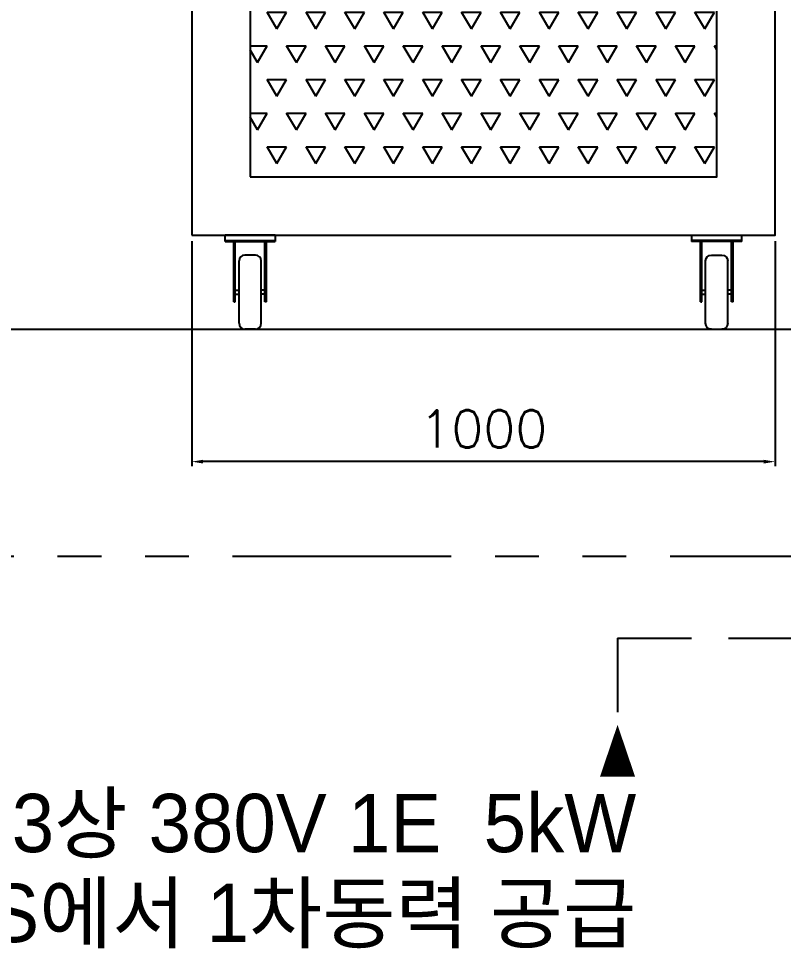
# Model space of a CAD drawing. Header units: millimetres. Extents: x 92843 to 114843, y 2721 to 9158.
# Drawn here: x 94726 to 96037, y 3486 to 5080 of the extents above; entities that cross this region are included whole.
import ezdxf
from ezdxf.enums import TextEntityAlignment as Align

# ---------------------------------------------------------------- set-up
doc = ezdxf.new("R2010")
doc.units = ezdxf.units.MM
doc.header["$LTSCALE"] = 10
doc.linetypes.add('DASHED2', pattern=[9.525, 6.35, -3.175])
doc.linetypes.add('PHANTOM', pattern=[2.5, 1.25, -0.25, 0.25, -0.25, 0.25, -0.25])
doc.layers.add('DIM', color=1, linetype='Continuous', lineweight=13)
doc.styles.get("Standard").update_dxf_attribs({"font": 'txt.shx'})
doc.styles.add('style1', font='')
doc.styles.get('style1').set_extended_font_data('Gulim')
doc.dimstyles.new('STANDARD$0', dxfattribs={"dimscale": 10, "dimtxt": 2.5, "dimasz": 2.5, "dimexe": 1, "dimexo": 1, "dimgap": 1, "dimtad": 1, "dimtoh": 1, "dimdec": 0, "dimzin": 0, "dimdsep": 46, "dimtxsty": 'Standard', "dimcen": 2.5, "dimclrd": 4, "dimclre": 4, "dimclrt": 4, "dimadec": 0, "dimazin": 0, "dimtfac": 1, "dimtdec": 4, "dimtofl": 0, "dimtmove": 2, "dimatfit": 3, "dimfxl": 1, "dimtolj": 1, "dimtzin": 0, "dimarcsym": 0})

# ---------------------------------------------------------------- blocks, each defined once
blk = doc.blocks.new('A$C536B1AD3')
for p, q in [((-43, -11), (-43, 0)), ((43, 0), (-43, 0)), ((43, 0), (43, -11)), ((-43, -9), (43, -9)), ((-43, -11), (43, -11)), ((-28, -114.165), (-28, -11)), ((-25.3336, -114.165), (-25.3336, -11)), ((25.3336, -114.165), (25.3336, -11)), ((28, -114.165), (28, -11)), ((-19, -151.001), (-19, -43.999)), ((9.001, -34), (-9.001, -34)), ((19, -151.001), (19, -43.999)), ((-25.3336, -94.167), (-19, -94.167)), ((25.3336, -94.167), (19, -94.167)), ((-25.3336, -100.833), (-19, -100.833)), ((25.3336, -100.833), (19, -100.833)), ((-28, -114.165), (-25.3336, -114.165)), ((28, -114.165), (25.3336, -114.165)), ((9.001, -161), (-9.001, -161))]:
    blk.add_line(p, q)
for centre, start, end in [((-9.001, -43.999), 90, 180), ((9.001, -43.999), 0, 90), ((-9.001, -151.001), 180, 270), ((9.001, -151.001), 270, 0)]:
    blk.add_arc(centre, 9.999, start, end)
blk = doc.blocks.new('A$C5EFD01FD')
for points in [[(7.8, 22.5), (32.2, 22.5)], [(32.2, 17.5), (7.8, 17.5)]]:
    blk.add_lwpolyline(points)
for radius in [20, 12.5]:
    blk.add_circle((20, 20), radius)
blk = doc.blocks.new('A$C708614A0')
at = {"linetype": 'Continuous', "ltscale": 2}
h = blk.add_hatch(dxfattribs=at)
h.set_pattern_fill('TRIANG', color=8, scale=7, style=0)
h.set_pattern_definition([(60, (-71185.46, 1828.63), (-33.33749, 57.742237), [33.3375, -33.3375]), (120, (-71185.46, 1828.63), (-66.67499, 7e-06), [33.3375, -33.3375]), (0, (-71202.13, 1857.504), (33.3375, 57.74223), [33.3375, -33.3375])])
h.paths.add_polyline_path([(900, 100), (900, 800), (100, 800), (100, 100)])
for points in [[(0, 0), (1000, 0), (1000, 1010), (0, 1010)], [(100, 100), (900, 100), (900, 800), (100, 800)]]:
    blk.add_lwpolyline(points, close=True, dxfattribs=at)
blk.add_blockref('A$C5EFD01FD', (90, 920), dxfattribs=at)
at = {"linetype": 'Continuous', "ltscale": 2, "xscale": -1}
blk.add_blockref('A$C5EFD01FD', (910, 920), dxfattribs=at)
blk = doc.blocks.new('*D66')
at = {"layer": 'Defpoints', "color": 0, "linetype": 'Continuous', "ltscale": 2, "transparency": 16777216}
for p in [(95022.7, 4708.4), (96022.7, 4708.4), (95022.7, 4320.2)]:
    blk.add_point(p, dxfattribs=at)
at = {"layer": 'DIM', "color": 0, "linetype": 'Continuous', "lineweight": -2, "ltscale": 2, "transparency": 16777216}
for p, q in [((95022.7, 4698.4), (95022.7, 4312.2)), ((96022.7, 4698.4), (96022.7, 4312.2)), ((96003.5, 4320.2), (95041.9, 4320.2))]:
    blk.add_line(p, q, dxfattribs=at)
at = {"layer": 'DIM', "color": 0, "linetype": 'Continuous', "ltscale": 2, "transparency": 16777216}
for points in [[(95041.9, 4323.4), (95041.9, 4317), (95022.7, 4320.2)], [(96003.5, 4323.4), (96003.5, 4317), (96022.7, 4320.2)]]:
    blk.add_solid(points, dxfattribs=at)
at = {"layer": 'DIM', "color": 0, "linetype": 'Continuous', "ltscale": 2, "transparency": 16777216, "insert": (95522.7, 4376.2), "char_height": 64, "attachment_point": 5}
blk.add_mtext('\\A1;1000', dxfattribs=at)

msp = doc.modelspace()

# ---------------------------------------------------------------- linework, layer by layer
at = {"color": 8, "ltscale": 2}
msp.add_line((93020.3, 4547.4), (99496.9, 4547.4), dxfattribs=at)
at = {"color": 4, "linetype": 'DASHED2', "ltscale": 2}
for q in [(96652.7, 4017.7), (95752.7, 3868.9)]:
    msp.add_line((95752.7, 4017.7), q, dxfattribs=at)
at = {"color": 8, "linetype": 'PHANTOM', "ltscale": 30}
msp.add_lwpolyline([(97642.7, 9158.4), (92842.7, 9158.4), (92842.7, 4158.4), (99842.7, 4158.4), (99842.7, 6958.4)], dxfattribs=at)
at = {"color": 4, "linetype": 'DASHED2', "ltscale": 2}
msp.add_lwpolyline([(95752.7, 3868.9, 0, 60, 0), (95752.7, 3780.3, 60, 60, 0)], format="xyseb", dxfattribs=at)

# ---------------------------------------------------------------- block references
at = {"ltscale": 2}
msp.add_blockref('A$C708614A0', (95022.7, 4708.4), dxfattribs=at)
at = {"linetype": 'Continuous', "ltscale": 2}
msp.add_blockref('A$C536B1AD3', (95122.7, 4708.4), dxfattribs=at)
at = {"linetype": 'Continuous', "ltscale": 2, "xscale": -1}
msp.add_blockref('A$C536B1AD3', (95922.7, 4708.4), dxfattribs=at)

# ---------------------------------------------------------------- texts
at = {"color": 4, "linetype": 'Continuous', "ltscale": 2, "style": 'style1'}
for s, p in [('전원선 3상 380V 1E  5kW', (95784.8, 3620.6)), ('우수AMS에서 1차동력 공급', (95784.8, 3466.4))]:
    msp.add_text(s, height=100, dxfattribs=at).set_placement(p, align=Align.BOTTOM_RIGHT)

# ---------------------------------------------------------------- dimensions: what is measured, and where the dimension line sits
at = {"layer": 'DIM', "linetype": 'Continuous', "ltscale": 2}
dim = msp.add_linear_dim(base=(95022.7, 4320.2), p1=(96022.7, 4708.4), p2=(95022.7, 4708.4), dimstyle='STANDARD$0', override={"dimscale": 160, "dimtxt": 0.4, "dimasz": 0.12, "dimexe": 0.05, "dimexo": 0.0625, "dimgap": 0.15, "dimcen": 0.08, "dimclrd": 0, "dimclre": 0, "dimclrt": 0, "dimtdec": 0, "dimtmove": 0}, dxfattribs=at)
dim.commit()
dim.dimension.update_dxf_attribs({"geometry": '*D66', "text_midpoint": (95522.7, 4376.2)})

doc.saveas('drawing.dxf')
